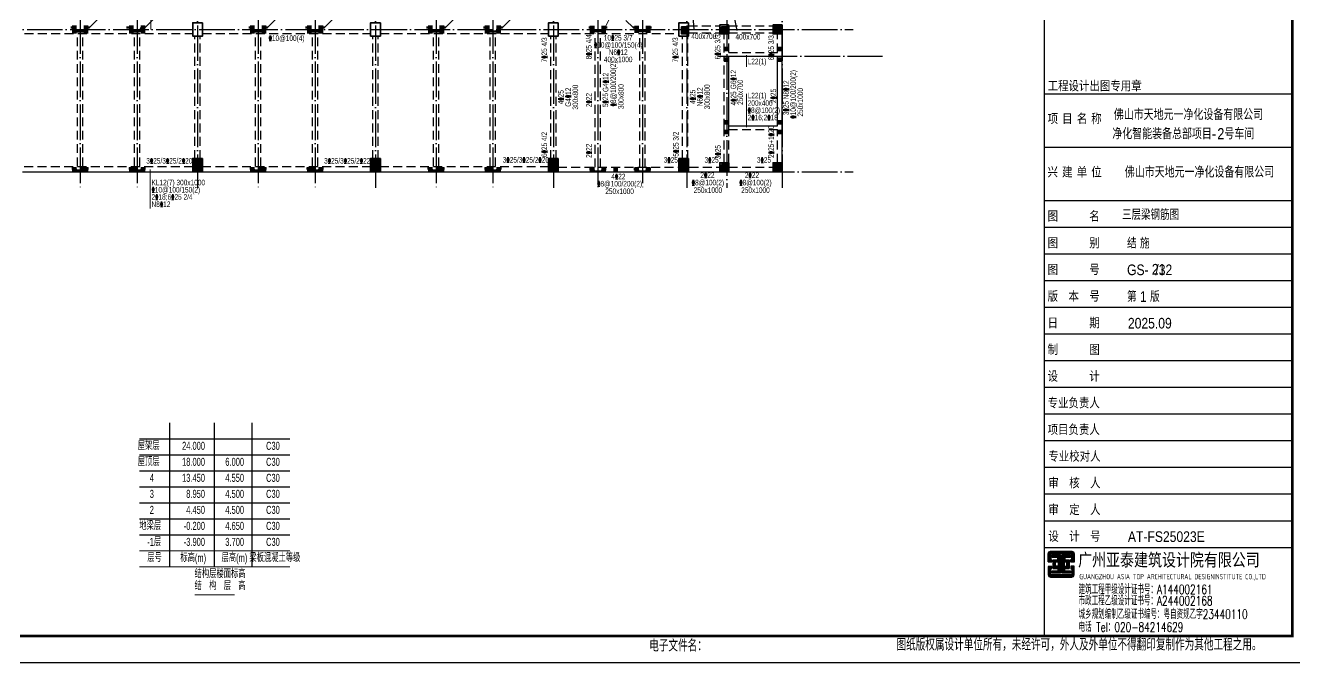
# Model space of a CAD drawing. Extents: x -695511 to 885008, y -751583 to -95266.
# Drawn here: x 733394 to 804740, y -428596 to -392769 of the extents above; entities that cross this region are included whole.
import ezdxf
from ezdxf.enums import TextEntityAlignment as Align

# ---------------------------------------------------------------- set-up
doc = ezdxf.new("R2010")
doc.units = 0
doc.header["$LTSCALE"] = 1000
doc.header["$MEASUREMENT"] = 0
doc.linetypes.add('DOTE', pattern=[2.42, 2, -0.2, 0.02, -0.2])
doc.linetypes.add('线型3', pattern=[750, 500, -250])
for name, color, linetype in [('13', 13, 'Continuous'), ('14', 1, 'Continuous'), ('_0', 7, 'Continuous'), ('DOTE', 1, 'Continuous'), ('GZ', 211, 'Continuous'), ('link', 6, 'Continuous'), ('PUB_TITLE', 4, 'Continuous'), ('SEDOTE', 40, 'DOTE'), ('填充', 8, 'Continuous'), ('梁楼面标高', 7, 'Continuous')]:
    doc.layers.add(name, color=color, linetype=linetype)
for name, color, linetype, lineweight in [('BEAM', 4, 'Continuous', 25), ('BEAM-DASH', 4, '线型3', 25), ('梁原位标注', 7, 'Continuous', 18), ('梁名称编号', 2, 'Continuous', 18), ('梁标注引线', 2, 'Continuous', 18), ('梁附加吊筋', 1, 'Continuous', 50), ('梁附加吊筋标注', 7, 'Continuous', 18), ('梁附加箍筋', 1, 'Continuous', 35), ('梁集中标注', 2, 'Continuous', 18), ('砼柱', 2, 'Continuous', 35)]:
    doc.layers.add(name, color=color, linetype=linetype, lineweight=lineweight)
doc.styles.add('_HZTXT', font='gs_txt.shx', dxfattribs={"width": 0.8, "bigfont": 'HZTXT.shx'})
doc.styles.add('GS_Rein', font='GS_TXT.shx', dxfattribs={"width": 0.7, "bigfont": 'GS_HZTXT.shx'})
doc.styles.add('HT', font='simhei.ttf', dxfattribs={"width": 0.7})
doc.styles.add('hztxt', font='romand_pkpm', dxfattribs={"bigfont": 'gbcbig'})
doc.styles.add('hztxt0', font='romans.shx', dxfattribs={"bigfont": 'gbcbig0.shx'})
doc.styles.get("Standard").update_dxf_attribs({"font": 'gbenor.shx', "bigfont": 'gbcbig.shx'})
doc.styles.add('宋体', font='simsun.ttc')
doc.styles.add('样式 1', font='GS_TXT.shx', dxfattribs={"width": 0.7, "height": 375, "bigfont": 'yjkchn.shx'})

# ---------------------------------------------------------------- blocks, each defined once
blk = doc.blocks.new('3fmb')
at = {"layer": 'BEAM'}
for p, q in [((366524, -732758), (366524, -725508)), ((363526, -726758), (366274, -726758)), ((363526, -730788), (363526, -726758)), ((366274, -730688), (366274, -726758)), ((363526, -730688), (366274, -730688)), ((323924, -733258), (333424, -733258)), ((333924, -733258), (343424, -733258)), ((343924, -733258), (353424, -733258)), ((353924, -733258), (360824, -733258)), ((361324, -733258), (363026, -733258)), ((363526, -733258), (366074, -733258))]:
    blk.add_line(p, q, dxfattribs=at)
at = {"layer": 'BEAM-DASH', "ltscale": 0.001}
for p, q in [((323949, -725483), (333399, -725483)), ((326924, -732958), (326924, -725483)), ((327224, -732958), (327224, -725483)), ((330124, -732958), (330124, -725483)), ((330424, -732958), (330424, -725483)), ((333949, -725483), (343399, -725483)), ((336924, -732958), (336924, -725483)), ((337224, -732958), (337224, -725483)), ((340124, -732958), (340124, -725483)), ((340424, -732958), (340424, -725483)), ((343949, -725483), (353399, -725483)), ((346924, -732958), (346924, -725483)), ((347224, -732958), (347224, -725483)), ((350124, -732958), (350124, -725483)), ((350424, -732958), (350424, -725483)), ((353949, -725483), (360724, -725483)), ((356024, -733008), (356024, -725483)), ((356324, -733008), (356324, -725483)), ((358524, -733008), (358524, -725483)), ((358824, -733008), (358824, -725483)), ((361274, -725058), (363024, -725058)), ((361274, -725458), (363024, -725458)), ((363276, -726558), (363276, -725508)), ((363524, -725058), (366024, -725058)), ((363524, -725458), (366024, -725458)), ((363526, -726558), (363526, -725508)), ((366274, -726558), (366274, -725508)), ((333524, -732558), (333524, -725633)), ((333824, -732558), (333824, -725633)), ((343524, -732558), (343524, -725633)), ((343824, -732558), (343824, -725633)), ((353524, -732558), (353524, -725633)), ((353824, -732558), (353824, -725633)), ((360924, -732558), (360924, -725633)), ((361224, -732558), (361224, -725633)), ((363276, -730788), (363276, -726758)), ((363526, -726558), (366274, -726558)), ((363276, -732758), (363276, -730788)), ((363526, -732758), (363526, -730788)), ((363526, -730888), (366274, -730888)), ((366274, -732758), (366274, -730888)), ((323924, -732958), (333424, -732958)), ((333924, -732958), (343424, -732958)), ((343924, -732958), (353424, -732958)), ((353924, -733008), (360824, -733008)), ((361324, -733008), (363026, -733008)), ((363526, -733008), (366074, -733008))]:
    blk.add_line(p, q, dxfattribs=at)
blk = doc.blocks.new('3fcol')
at = {"layer": '填充'}
h = blk.add_hatch(color=256, dxfattribs=at)
h.dxf.hatch_style = 1
h.paths.add_polyline_path([(288235, -706247), (287835, -706247), (287835, -706647), (288235, -706647)])
h = blk.add_hatch(color=256, dxfattribs=at)
h.dxf.hatch_style = 1
h.paths.add_polyline_path([(290487, -706247), (290087, -706247), (290087, -706647), (290487, -706647)])
h = blk.add_hatch(color=256, dxfattribs=at)
h.dxf.hatch_style = 1
h.paths.add_polyline_path([(293485, -706147), (292985, -706147), (292985, -706647), (293485, -706647)])
h = blk.add_hatch(color=256, dxfattribs=at)
h.dxf.hatch_style = 1
h.paths.add_polyline_path([(260910, -713647), (260360, -713647), (260360, -714397), (260910, -714397)])
h = blk.add_hatch(color=256, dxfattribs=at)
h.dxf.hatch_style = 1
h.paths.add_polyline_path([(270910, -713647), (270360, -713647), (270360, -714397), (270910, -714397)])
h = blk.add_hatch(color=256, dxfattribs=at)
h.dxf.hatch_style = 1
h.paths.add_polyline_path([(280910, -713647), (280360, -713647), (280360, -714397), (280910, -714397)])
h = blk.add_hatch(color=256, dxfattribs=at)
h.dxf.hatch_style = 1
h.paths.add_polyline_path([(288235, -713647), (287685, -713647), (287685, -714397), (288235, -714397)])
h = blk.add_hatch(color=256, dxfattribs=at)
h.dxf.hatch_style = 1
h.paths.add_polyline_path([(290487, -713997), (290087, -713997), (290087, -714397), (290487, -714397)])
h = blk.add_hatch(color=256, dxfattribs=at)
h.dxf.hatch_style = 1
h.paths.add_polyline_path([(293485, -713897), (292985, -713897), (292985, -714397), (293485, -714397)])
at = {"layer": '砼柱', "lineweight": 35}
for points in [[(288235, -706247), (287835, -706247), (287835, -706647), (288235, -706647)], [(290487, -706247), (290087, -706247), (290087, -706647), (290487, -706647)], [(293485, -706147), (292985, -706147), (292985, -706647), (293485, -706647)], [(260910, -713647), (260360, -713647), (260360, -714397), (260910, -714397)], [(270910, -713647), (270360, -713647), (270360, -714397), (270910, -714397)], [(280910, -713647), (280360, -713647), (280360, -714397), (280910, -714397)], [(288235, -713647), (287685, -713647), (287685, -714397), (288235, -714397)], [(290487, -713997), (290087, -713997), (290087, -714397), (290487, -714397)], [(293485, -713897), (292985, -713897), (292985, -714397), (293485, -714397)]]:
    blk.add_lwpolyline(points, close=True, dxfattribs=at)
blk = doc.blocks.new('2ft')
at = {"layer": '砼柱', "lineweight": 35}
for points in [[(72951, -910065), (72401, -910065), (72401, -910815), (72951, -910815)], [(82951, -910065), (82401, -910065), (82401, -910815), (82951, -910815)], [(92951, -910065), (92401, -910065), (92401, -910815), (92951, -910815)], [(100276, -910065), (99726, -910065), (99726, -910815), (100276, -910815)], [(102526, -910190), (102026, -910190), (102026, -910690), (102526, -910690)], [(105526, -910190), (105026, -910190), (105026, -910690), (105526, -910690)], [(72951, -917690), (72401, -917690), (72401, -918440), (72951, -918440)], [(82951, -917690), (82401, -917690), (82401, -918440), (82951, -918440)], [(92951, -917690), (92401, -917690), (92401, -918440), (92951, -918440)], [(100276, -917690), (99726, -917690), (99726, -918440), (100276, -918440)], [(102528, -917940), (102028, -917940), (102028, -918440), (102528, -918440)], [(105526, -917940), (105026, -917940), (105026, -918440), (105526, -918440)]]:
    blk.add_lwpolyline(points, close=True, dxfattribs=at)
blk = doc.blocks.new('3fgzz')
at = {"layer": 'GZ'}
h = blk.add_hatch(color=256, dxfattribs=at)
h.dxf.hatch_style = 1
h.paths.add_polyline_path([(259068.5, -717967.5), (259068.5, -717767.5), (258868.5, -717767.5), (258868.5, -717967.5)])
h = blk.add_hatch(color=256, dxfattribs=at)
h.dxf.hatch_style = 1
h.paths.add_polyline_path([(262068.5, -717967.5), (262068.5, -717767.5), (261868.5, -717767.5), (261868.5, -717967.5)])
h = blk.add_hatch(color=256, dxfattribs=at)
h.dxf.hatch_style = 1
h.paths.add_polyline_path([(269068.5, -717967.5), (269068.5, -717767.5), (268868.5, -717767.5), (268868.5, -717967.5)])
h = blk.add_hatch(color=256, dxfattribs=at)
h.dxf.hatch_style = 1
h.paths.add_polyline_path([(272068.5, -717967.5), (272068.5, -717767.5), (271868.5, -717767.5), (271868.5, -717967.5)])
h = blk.add_hatch(color=256, dxfattribs=at)
h.dxf.hatch_style = 1
h.paths.add_polyline_path([(279068.5, -717967.5), (279068.5, -717767.5), (278868.5, -717767.5), (278868.5, -717967.5)])
h = blk.add_hatch(color=256, dxfattribs=at)
h.dxf.hatch_style = 1
h.paths.add_polyline_path([(282068.5, -717967.5), (282068.5, -717767.5), (281868.5, -717767.5), (281868.5, -717967.5)])
h = blk.add_hatch(color=256, dxfattribs=at)
h.dxf.hatch_style = 1
h.paths.add_polyline_path([(289068.5, -717967.5), (289068.5, -717767.5), (288868.5, -717767.5), (288868.5, -717967.5)])
for points in [[(259068.5, -717967.5), (259068.5, -717767.5), (258868.5, -717767.5), (258868.5, -717967.5), (259068.5, -717967.5)], [(262068.5, -717967.5), (262068.5, -717767.5), (261868.5, -717767.5), (261868.5, -717967.5), (262068.5, -717967.5)], [(269068.5, -717967.5), (269068.5, -717767.5), (268868.5, -717767.5), (268868.5, -717967.5), (269068.5, -717967.5)], [(272068.5, -717967.5), (272068.5, -717767.5), (271868.5, -717767.5), (271868.5, -717967.5), (272068.5, -717967.5)], [(279068.5, -717967.5), (279068.5, -717767.5), (278868.5, -717767.5), (278868.5, -717967.5), (279068.5, -717967.5)], [(282068.5, -717967.5), (282068.5, -717767.5), (281868.5, -717767.5), (281868.5, -717967.5), (282068.5, -717967.5)], [(289068.5, -717967.5), (289068.5, -717767.5), (288868.5, -717767.5), (288868.5, -717967.5), (289068.5, -717967.5)]]:
    blk.add_lwpolyline(points, dxfattribs=at)
blk = doc.blocks.new('弘吉车间2')
at = {"layer": '14'}
h = blk.add_hatch(dxfattribs=at)
h.set_pattern_fill('ANSI31', color=256, scale=100, angle=135, style=0)
h.set_pattern_definition([(180, (-226475.39, -78017.824), (-3e-15, -12.5), [])])
edge = h.paths.add_edge_path()
edge.add_line((-9011, 2855), (-9011, 2773))
edge.add_line((-9011, 2773), (-9152, 2773))
edge.add_line((-9152, 2773), (-9152, 3084))
edge.add_arc((-9062, 3084), 90, 90, 180, ccw=False)
edge.add_line((-9062, 3174), (-8271, 3174))
edge.add_arc((-8271, 3084), 90, 0, 90, ccw=False)
edge.add_line((-8181, 3084), (-8181, 2768))
edge.add_line((-8181, 2768), (-8311, 2768))
edge.add_line((-8311, 2768), (-8311, 2862))
edge.add_line((-8311, 2862), (-8282, 2862))
edge.add_line((-8282, 2862), (-8268, 2862))
edge.add_line((-8268, 2862), (-8268, 3074))
edge.add_line((-8268, 3074), (-9055, 3074))
edge.add_line((-9055, 3074), (-9055, 2855))
edge.add_line((-9055, 2855), (-9011, 2855))
h.paths.add_polyline_path([(-8629, 2622), (-8629, 3030), (-8321, 3030), (-8321, 2942), (-8535, 2942), (-8535, 2855), (-8362, 2855), (-8362, 2525), (-8542, 2525), (-8542, 2442), (-8320, 2442), (-8320, 2365), (-8628, 2365), (-8628, 2526), (-8697, 2526), (-8697, 2365), (-9006, 2365), (-9006, 2442), (-8784, 2442), (-8784, 2525), (-8963, 2525), (-8963, 2855), (-8790, 2855), (-8790, 2942), (-9004, 2942), (-9004, 3030), (-8697, 3030), (-8697, 2622)])
h.paths.add_polyline_path([(-8874, 2772), (-8776, 2772), (-8776, 2616), (-8874, 2616)], flags=16)
h.paths.add_polyline_path([(-8452, 2772), (-8549, 2772), (-8549, 2616), (-8452, 2616)], flags=16)
edge = h.paths.add_edge_path()
edge.add_line((-9011, 2525), (-9011, 2607))
edge.add_line((-9011, 2607), (-9152, 2607))
edge.add_line((-9152, 2607), (-9152, 2296))
edge.add_arc((-9062, 2296), 90, 180, 270)
edge.add_line((-9062, 2206), (-8271, 2206))
edge.add_arc((-8271, 2296), 90, 270, 360)
edge.add_line((-8181, 2296), (-8181, 2612))
edge.add_line((-8181, 2612), (-8311, 2612))
edge.add_line((-8311, 2612), (-8311, 2518))
edge.add_line((-8311, 2518), (-8282, 2518))
edge.add_line((-8282, 2518), (-8268, 2518))
edge.add_line((-8268, 2518), (-8268, 2306))
edge.add_line((-8268, 2306), (-9055, 2306))
edge.add_line((-9055, 2306), (-9055, 2525))
edge.add_line((-9055, 2525), (-9011, 2525))
for p, q in [((-9300, 29320), (-9300, 0)), ((-9300, 29320), (0, 29320)), ((-9300, 24820), (0, 24820)), ((-9300, 20320), (0, 20320)), ((-9300, 18320), (0, 18320)), ((-9300, 16320), (0, 16320)), ((-9300, 15320), (0, 15320)), ((-9300, 14320), (0, 14320)), ((-9300, 13320), (0, 13320)), ((-9300, 12320), (0, 12320)), ((-9300, 11320), (0, 11320)), ((-9300, 10320), (0, 10320)), ((-9300, 9320), (0, 9320)), ((-9300, 8320), (0, 8320)), ((-9300, 7320), (0, 7320)), ((-9300, 6320), (0, 6320)), ((-9300, 5320), (0, 5320)), ((-9300, 4320), (0, 4320)), ((-9300, 3320), (0, 3320)), ((-9300, 3320), (0, 3320))]:
    blk.add_line(p, q, dxfattribs=at)
for points in [[(-9300, 0), (0, 0), (0, 29320), (-9300, 29320)], [(-8874, 2772), (-8776, 2772), (-8776, 2616), (-8874, 2616)], [(-8452, 2772), (-8549, 2772), (-8549, 2616), (-8452, 2616)]]:
    blk.add_lwpolyline(points, close=True, dxfattribs=at)
for points in [[(-9011, 2855), (-9011, 2773), (-9152, 2773), (-9152, 3084, -0.414214), (-9062, 3174), (-8271, 3174, -0.414214), (-8181, 3084), (-8181, 2768), (-8311, 2768), (-8311, 2862), (-8282, 2862), (-8268, 2862), (-8268, 3074), (-9055, 3074), (-9055, 2855)], [(-9011, 2525), (-9011, 2607), (-9152, 2607), (-9152, 2296, 0.414214), (-9062, 2206), (-8271, 2206, 0.414214), (-8181, 2296), (-8181, 2612), (-8311, 2612), (-8311, 2518), (-8282, 2518), (-8268, 2518), (-8268, 2306), (-9055, 2306), (-9055, 2525)]]:
    blk.add_lwpolyline(points, format="xyb", close=True, dxfattribs=at)
blk.add_lwpolyline([(-8629, 2622), (-8629, 2622), (-8629, 3030), (-8321, 3030), (-8321, 2942), (-8535, 2942), (-8535, 2855), (-8362, 2855), (-8362, 2525), (-8542, 2525), (-8542, 2442), (-8320, 2442), (-8320, 2365), (-8628, 2365), (-8628, 2526), (-8697, 2526), (-8697, 2365), (-9006, 2365), (-9006, 2442), (-8784, 2442), (-8784, 2525), (-8963, 2525), (-8963, 2855), (-8790, 2855), (-8790, 2942), (-9004, 2942), (-9004, 3030), (-8697, 3030), (-8697, 2622), (-8629, 2622)], dxfattribs=at)
at = {"layer": '13', "color": 7, "style": '_HZTXT', "width": 0.85}
for s, height, p in [('佛山市天地元一净化设备有限公司', 417.91, (-6694, 19336)), ('净化智能装备总部项目-', 417.91, (-6750, 18616)), ('2号车间', 417.9, (-2815, 18616)), ('佛山市天地元一净化设备有限公司', 417.91, (-6282, 17179)), ('结 施', 400, (-6198, 14522)), ('GS-  /32', 400, (-6198, 13522)), ('第 1 版', 400, (-6198, 12522)), ('2025.09', 400, (-6166, 11522)), ('AT-FS25023E', 400, (-6166, 3522))]:
    blk.add_text(s, height=height, dxfattribs=at).set_placement(p)
at = {"layer": '13', "style": 'hztxt', "width": 0.7}
for s, p in [('建筑工程甲级设计证书号：A144002161', (-8015, 1568)), ('市政工程乙级设计证书号：A244002168', (-8015, 1144)), ('城乡规划编制乙级证书编号：粤自资规乙字23440110', (-8015, 639)), ('电话 Tel：020-84214629', (-8015, 159))]:
    blk.add_text(s, height=350, rotation=359.9997, dxfattribs=at).set_placement(p)
at = {"layer": '14'}
for s, height, style, width, p in [('注册章', 350, '宋体', 0.82, (-9173, 24949)), ('工程设计出图专用章', 350, '宋体', 0.82, (-9173, 20449)), ('项', 350, '宋体', 0.82, (-9176, 19220)), ('目', 350, '宋体', 0.82, (-8632, 19220)), ('名', 350, '宋体', 0.82, (-8081, 19220)), ('称', 350, '宋体', 0.82, (-7542, 19220)), ('兴', 350, '宋体', 0.82, (-9176, 17220)), ('建', 350, '宋体', 0.82, (-8632, 17220)), ('单', 350, '宋体', 0.82, (-8081, 17220)), ('位', 350, '宋体', 0.82, (-7542, 17220)), ('图      名', 350, '宋体', 0.82, (-9176, 15566)), ('图      别', 350, '宋体', 0.82, (-9176, 14566)), ('图      号', 350, '宋体', 0.82, (-9176, 13566)), ('版  本  号', 350, '宋体', 0.82, (-9176, 12566)), ('日      期', 350, '宋体', 0.82, (-9176, 11566)), ('制      图', 350, '宋体', 0.82, (-9176, 10566)), ('设      计', 350, '宋体', 0.82, (-9176, 9566)), ('专业负责人', 350, '宋体', 0.82, (-9176, 8566)), ('项目负责人', 350, '宋体', 0.82, (-9176, 7566)), ('专业校对人', 350, '宋体', 0.82, (-9149, 6566, -24845)), ('审  核  人', 350, '宋体', 0.82, (-9149, 5566, -24845)), ('审  定  人', 350, '宋体', 0.82, (-9149, 4566, -24845)), ('设  计  号', 350, '宋体', 0.82, (-9149, 3566, -24845)), ('广州亚泰建筑设计院有限公司', 480, 'HT', 0.8, (-8033, 2612))]:
    blk.add_text(s, height=height, dxfattribs=dict(at, style=style, width=width)).set_placement(p)
at = {"layer": '14', "width": 0.8}
blk.add_text('GUANGZHOU ASIA TOP ARCHITECTURAL DESIGNINSTITUTE CO.,LTD', height=198, rotation=359.9997, dxfattribs=at).set_placement((-7987, 2124, -24845))
at = {"layer": '14', "style": 'hztxt0'}
for s, p in [('电子文件名：', (-24105, -584)), ('图纸版权属设计单位所有，未经许可，外人及外单位不得翻印复制作为其他工程之用。', (-14838, -548))]:
    blk.add_text(s, height=450, rotation=359.9997, dxfattribs=at).set_placement(p)
blk = doc.blocks.new('梁板层高表')
at = {"layer": '梁楼面标高'}
for p, q in [((-1049101, -613243), (-1049101, -607849)), ((-1047421, -613243), (-1047421, -607849)), ((-1046011, -613243), (-1046011, -607849)), ((-1050241, -608443), (-1044601, -608443)), ((-1050241, -609043), (-1044601, -609043)), ((-1050241, -609643), (-1044601, -609643)), ((-1050241, -610243), (-1044601, -610243)), ((-1050241, -610843), (-1044601, -610843)), ((-1050241, -611443), (-1044601, -611443)), ((-1050241, -612043), (-1044601, -612043))]:
    blk.add_line(p, q, dxfattribs=at)
at = {"layer": '梁楼面标高', "const_width": 30}
for points in [[(-1050241, -612643), (-1044601, -612643)], [(-1050241, -613243), (-1044601, -613243)], [(-1048171, -614293), (-1046671, -614293)]]:
    blk.add_lwpolyline(points, dxfattribs=at)
at = {"layer": '梁楼面标高', "style": 'GS_Rein', "width": 0.7}
for s, p in [('屋架层', (-1049482, -608949)), ('24.000', (-1047781, -608949)), ('C30', (-1044977, -608949)), ('屋顶层', (-1049482, -609549)), ('18.000', (-1047781, -609549)), ('6.000', (-1046317, -609549)), ('C30', (-1044977, -609549)), ('4', (-1049695, -610149)), ('13.450', (-1047781, -610149)), ('4.550', (-1046317, -610149)), ('C30', (-1044977, -610149)), ('3', (-1049695, -610749)), ('8.950', (-1047781, -610749)), ('4.500', (-1046317, -610749)), ('C30', (-1044977, -610749)), ('2', (-1049695, -611349)), ('4.450', (-1047781, -611349)), ('4.500', (-1046317, -611349)), ('C30', (-1044977, -611349)), ('地梁层', (-1049424, -611949)), ('-0.200', (-1047781, -611949)), ('4.650', (-1046317, -611949)), ('C30', (-1044977, -611949)), ('-1层', (-1049424, -612549)), ('-3.900', (-1047781, -612549)), ('3.700', (-1046317, -612549)), ('C30', (-1044977, -612549))]:
    blk.add_text(s, height=300, dxfattribs=at).set_placement(p, align=Align.BOTTOM_RIGHT)
for s, p in [('层号', (-1049671, -613149)), (' 标高(m)', (-1048261, -613149)), (' 层高(m)', (-1046716, -613149)), (' 梁板混凝土等级', (-1045201, -613149))]:
    blk.add_text(s, height=300, dxfattribs=at).set_placement(p, align=Align.BOTTOM_CENTER)
for s, p in [('结构层楼面标高', (-1048171, -613749)), ('结\u3000构\u3000层\u3000高', (-1048171, -614199))]:
    blk.add_text(s, height=300, dxfattribs=at).set_placement(p, align=Align.BOTTOM_LEFT)

msp = doc.modelspace()

# ---------------------------------------------------------------- linework, layer by layer
at = {"layer": '_0'}
for points in [[(770993.2, -392994.3), (770874.1, -391564.1), (772435.5, -391564.1)], [(773401.9, -393053.9), (773113.5, -391550.9), (774595.5, -391550.9)]]:
    msp.add_lwpolyline(points, dxfattribs=at)
at = {"layer": 'DOTE', "linetype": 'DOTE'}
for p, q in [((743075.9, -356467.3), (743075.9, -401894.3)), ((753075.9, -356467.3), (753075.9, -401894.3)), ((763075.9, -356467.3), (763075.9, -401894.3)), ((770575.9, -356467.3), (770575.9, -401894.3)), ((775925.9, -356467.3), (775925.9, -401894.3)), ((772828.1, -391965.4), (772828.1, -401894.3)), ((665725.9, -392994.3), (779925.9, -392994.3)), ((665725.9, -400994.3), (779925.9, -400994.3))]:
    msp.add_line(p, q, dxfattribs=at)
at = {"layer": 'link', "const_width": 50}
msp.add_lwpolyline([(739800, -419607), (748260, -419607)], dxfattribs=at)
at = {"layer": 'PUB_TITLE'}
msp.add_lwpolyline([(648468.2, -428595.5), (806118.2, -428595.5), (806118.2, -339495.5), (648468.2, -339495.5)], close=True, dxfattribs=at)
at = {"layer": 'PUB_TITLE', "const_width": 150}
msp.add_lwpolyline([(652218.2, -427095.5), (804618.2, -427095.5), (804618.2, -340995.5), (652218.2, -340995.5)], close=True, dxfattribs=at)
at = {"layer": 'SEDOTE', "linetype": 'DOTE'}
for p, q in [((736475.9, -356077), (736475.9, -402052.5)), ((739675.9, -356077), (739675.9, -402052.5)), ((746475.9, -356077), (746475.9, -402052.5)), ((749675.9, -356077), (749675.9, -402052.5)), ((756475.9, -356077), (756475.9, -402052.5)), ((759675.9, -356077), (759675.9, -402052.5)), ((765575.9, -356077), (765575.9, -402052.5)), ((768075.9, -356077), (768075.9, -402052.5))]:
    msp.add_line(p, q, dxfattribs=at)
msp.add_lwpolyline([(772355.6, -394494.3), (781578.2, -394494.3)], dxfattribs=at)
at = {"layer": '梁标注引线', "color": 6, "lineweight": 18}
for p, q in [((740442.4, -392994.3), (740442.4, -389630.1)), ((740409.2, -400869.3), (740409.2, -403072.4))]:
    msp.add_line(p, q, dxfattribs=at)
at = {"layer": '梁标注引线', "color": 3, "lineweight": 18}
for p, q in [((773920.3, -395093.1), (773920.3, -394438)), ((773920.3, -398494.3), (773920.3, -396615.5))]:
    msp.add_line(p, q, dxfattribs=at)
at = {"layer": '梁附加吊筋', "lineweight": 50}
for points in [[(735946, -392881.8), (736146, -392881.8), (736275.9, -393106.8), (736675.9, -393106.8), (736805.8, -392881.8), (737005.8, -392881.8)], [(739071.9, -392881.8), (739271.9, -392881.8), (739401.8, -393106.8), (739801.8, -393106.8), (739931.7, -392881.8), (740131.7, -392881.8)], [(745946, -392881.8), (746146, -392881.8), (746275.9, -393106.8), (746675.9, -393106.8), (746805.8, -392881.8), (747005.8, -392881.8)], [(749146, -392881.8), (749346, -392881.8), (749475.9, -393106.8), (749875.9, -393106.8), (750005.8, -392881.8), (750205.8, -392881.8)], [(755946, -392881.8), (756146, -392881.8), (756275.9, -393106.8), (756675.9, -393106.8), (756805.8, -392881.8), (757005.8, -392881.8)], [(759146, -392881.8), (759346, -392881.8), (759475.9, -393106.8), (759875.9, -393106.8), (760005.8, -392881.8), (760205.8, -392881.8)], [(765060.5, -392894.3), (765260.5, -392894.3), (765375.9, -393094.3), (765775.9, -393094.3), (765891.4, -392894.3), (766091.4, -392894.3)], [(767560.5, -392894.3), (767760.5, -392894.3), (767875.9, -393094.3), (768275.9, -393094.3), (768391.4, -392894.3), (768591.4, -392894.3)], [(736003.8, -400806.8), (736203.8, -400806.8), (736275.9, -400931.8), (736675.9, -400931.8), (736748.1, -400806.8), (736948.1, -400806.8)], [(739203.8, -400806.8), (739403.8, -400806.8), (739475.9, -400931.8), (739875.9, -400931.8), (739948.1, -400806.8), (740148.1, -400806.8)], [(746003.8, -400806.8), (746203.8, -400806.8), (746275.9, -400931.8), (746675.9, -400931.8), (746748.1, -400806.8), (746948.1, -400806.8)], [(749203.8, -400806.8), (749403.8, -400806.8), (749475.9, -400931.8), (749875.9, -400931.8), (749948.1, -400806.8), (750148.1, -400806.8)], [(756003.8, -400806.8), (756203.8, -400806.8), (756275.9, -400931.8), (756675.9, -400931.8), (756748.1, -400806.8), (756948.1, -400806.8)], [(759203.8, -400806.8), (759403.8, -400806.8), (759475.9, -400931.8), (759875.9, -400931.8), (759948.1, -400806.8), (760148.1, -400806.8)], [(765103.8, -400856.8), (765303.8, -400856.8), (765375.9, -400981.8), (765775.9, -400981.8), (765848.1, -400856.8), (766048.1, -400856.8)], [(767603.8, -400856.8), (767803.8, -400856.8), (767875.9, -400981.8), (768275.9, -400981.8), (768348.1, -400856.8), (768548.1, -400856.8)]]:
    msp.add_lwpolyline(points, dxfattribs=at)
at = {"layer": '梁附加吊筋标注', "lineweight": 18}
for p, q in [((737005.8, -392881.8), (737493.3, -392394.3)), ((740131.7, -392881.8), (740619.2, -392394.3)), ((747005.8, -392881.8), (747493.3, -392394.3)), ((750205.8, -392881.8), (750693.3, -392394.3)), ((757005.8, -392881.8), (757493.3, -392394.3)), ((760205.8, -392881.8), (760693.3, -392394.3)), ((765991.4, -392894.3), (766234.3, -392387.7)), ((767560.5, -392894.3), (767138.4, -392500))]:
    msp.add_line(p, q, dxfattribs=at)
at = {"layer": '梁附加箍筋', "lineweight": 35}
for p, q in [((736063.4, -393219.3), (736063.4, -392769.3)), ((736150.9, -393219.3), (736150.9, -392769.3)), ((736238.4, -393219.3), (736238.4, -392769.3)), ((736713.4, -393219.3), (736713.4, -392769.3)), ((736800.9, -393219.3), (736800.9, -392769.3)), ((736888.4, -393219.3), (736888.4, -392769.3)), ((739263.4, -393219.3), (739263.4, -392769.3)), ((739350.9, -393219.3), (739350.9, -392769.3)), ((739438.4, -393219.3), (739438.4, -392769.3)), ((739913.4, -393219.3), (739913.4, -392769.3)), ((740000.9, -393219.3), (740000.9, -392769.3)), ((740088.4, -393219.3), (740088.4, -392769.3)), ((746063.4, -393219.3), (746063.4, -392769.3)), ((746150.9, -393219.3), (746150.9, -392769.3)), ((746238.4, -393219.3), (746238.4, -392769.3)), ((746713.4, -393219.3), (746713.4, -392769.3)), ((746800.9, -393219.3), (746800.9, -392769.3)), ((746888.4, -393219.3), (746888.4, -392769.3)), ((749263.4, -393219.3), (749263.4, -392769.3)), ((749350.9, -393219.3), (749350.9, -392769.3)), ((749438.4, -393219.3), (749438.4, -392769.3)), ((749913.4, -393219.3), (749913.4, -392769.3)), ((750000.9, -393219.3), (750000.9, -392769.3)), ((750088.4, -393219.3), (750088.4, -392769.3)), ((756063.4, -393219.3), (756063.4, -392769.3)), ((756150.9, -393219.3), (756150.9, -392769.3)), ((756238.4, -393219.3), (756238.4, -392769.3)), ((756713.4, -393219.3), (756713.4, -392769.3)), ((756800.9, -393219.3), (756800.9, -392769.3)), ((756888.4, -393219.3), (756888.4, -392769.3)), ((759263.4, -393219.3), (759263.4, -392769.3)), ((759350.9, -393219.3), (759350.9, -392769.3)), ((759438.4, -393219.3), (759438.4, -392769.3)), ((759913.4, -393219.3), (759913.4, -392769.3)), ((760000.9, -393219.3), (760000.9, -392769.3)), ((760088.4, -393219.3), (760088.4, -392769.3)), ((765163.4, -393194.3), (765163.4, -392794.3)), ((765250.9, -393194.3), (765250.9, -392794.3)), ((765338.4, -393194.3), (765338.4, -392794.3)), ((765813.4, -393194.3), (765813.4, -392794.3)), ((765900.9, -393194.3), (765900.9, -392794.3)), ((765988.4, -393194.3), (765988.4, -392794.3)), ((767663.4, -393194.3), (767663.4, -392794.3)), ((767750.9, -393194.3), (767750.9, -392794.3)), ((767838.4, -393194.3), (767838.4, -392794.3)), ((768313.4, -393194.3), (768313.4, -392794.3)), ((768400.9, -393194.3), (768400.9, -392794.3)), ((768488.4, -393194.3), (768488.4, -392794.3)), ((772928.1, -394006.8), (772678.1, -394006.8)), ((772928.1, -394094.3), (772678.1, -394094.3)), ((772928.1, -394181.8), (772678.1, -394181.8)), ((775925.9, -394006.8), (775675.9, -394006.8)), ((775925.9, -394094.3), (775675.9, -394094.3)), ((775925.9, -394181.8), (775675.9, -394181.8)), ((772928.1, -394606.8), (772678.1, -394606.8)), ((772928.1, -394694.3), (772678.1, -394694.3)), ((772928.1, -394781.8), (772678.1, -394781.8)), ((775925.9, -394606.8), (775675.9, -394606.8)), ((775925.9, -394694.3), (775675.9, -394694.3)), ((775925.9, -394781.8), (775675.9, -394781.8)), ((772928.1, -398131.8), (772678.1, -398131.8)), ((772928.1, -398219.3), (772678.1, -398219.3)), ((772928.1, -398306.8), (772678.1, -398306.8)), ((772928.1, -398681.8), (772678.1, -398681.8)), ((772928.1, -398769.3), (772678.1, -398769.3)), ((772928.1, -398131.8), (772728.1, -398131.8)), ((772928.1, -398219.3), (772728.1, -398219.3)), ((772928.1, -398306.8), (772728.1, -398306.8)), ((772928.1, -398681.8), (772728.1, -398681.8)), ((772928.1, -398769.3), (772728.1, -398769.3)), ((775925.9, -398131.8), (775675.9, -398131.8)), ((775925.9, -398219.3), (775675.9, -398219.3)), ((775925.9, -398306.8), (775675.9, -398306.8)), ((775925.9, -398681.8), (775675.9, -398681.8)), ((775925.9, -398769.3), (775675.9, -398769.3)), ((775925.9, -398131.8), (775725.9, -398131.8)), ((775925.9, -398219.3), (775725.9, -398219.3)), ((775925.9, -398306.8), (775725.9, -398306.8)), ((775925.9, -398681.8), (775725.9, -398681.8)), ((775925.9, -398769.3), (775725.9, -398769.3)), ((772928.1, -398856.8), (772678.1, -398856.8)), ((772928.1, -398856.8), (772728.1, -398856.8)), ((775925.9, -398856.8), (775675.9, -398856.8)), ((775925.9, -398856.8), (775725.9, -398856.8)), ((736063.4, -400994.3), (736063.4, -400744.3)), ((736150.9, -400994.3), (736150.9, -400744.3)), ((736238.4, -400994.3), (736238.4, -400744.3)), ((736713.4, -400994.3), (736713.4, -400744.3)), ((736800.9, -400994.3), (736800.9, -400744.3)), ((736888.4, -400994.3), (736888.4, -400744.3)), ((739263.4, -400994.3), (739263.4, -400744.3)), ((739350.9, -400994.3), (739350.9, -400744.3)), ((739438.4, -400994.3), (739438.4, -400744.3)), ((739913.4, -400994.3), (739913.4, -400744.3)), ((740000.9, -400994.3), (740000.9, -400744.3)), ((740088.4, -400994.3), (740088.4, -400744.3)), ((746063.4, -400994.3), (746063.4, -400744.3)), ((746150.9, -400994.3), (746150.9, -400744.3)), ((746238.4, -400994.3), (746238.4, -400744.3)), ((746713.4, -400994.3), (746713.4, -400744.3)), ((746800.9, -400994.3), (746800.9, -400744.3)), ((746888.4, -400994.3), (746888.4, -400744.3)), ((749263.4, -400994.3), (749263.4, -400744.3)), ((749350.9, -400994.3), (749350.9, -400744.3)), ((749438.4, -400994.3), (749438.4, -400744.3)), ((749913.4, -400994.3), (749913.4, -400744.3)), ((750000.9, -400994.3), (750000.9, -400744.3)), ((750088.4, -400994.3), (750088.4, -400744.3)), ((756063.4, -400994.3), (756063.4, -400744.3)), ((756150.9, -400994.3), (756150.9, -400744.3)), ((756238.4, -400994.3), (756238.4, -400744.3)), ((756713.4, -400994.3), (756713.4, -400744.3)), ((756800.9, -400994.3), (756800.9, -400744.3)), ((756888.4, -400994.3), (756888.4, -400744.3)), ((759263.4, -400994.3), (759263.4, -400744.3)), ((759350.9, -400994.3), (759350.9, -400744.3)), ((759438.4, -400994.3), (759438.4, -400744.3)), ((759913.4, -400994.3), (759913.4, -400744.3)), ((760000.9, -400994.3), (760000.9, -400744.3)), ((760088.4, -400994.3), (760088.4, -400744.3)), ((765163.4, -400994.3), (765163.4, -400744.3)), ((765250.9, -400994.3), (765250.9, -400744.3)), ((765338.4, -400994.3), (765338.4, -400744.3)), ((765813.4, -400994.3), (765813.4, -400744.3)), ((765900.9, -400994.3), (765900.9, -400744.3)), ((765988.4, -400994.3), (765988.4, -400744.3)), ((767663.4, -400994.3), (767663.4, -400744.3)), ((767750.9, -400994.3), (767750.9, -400744.3)), ((767838.4, -400994.3), (767838.4, -400744.3)), ((768313.4, -400994.3), (768313.4, -400744.3)), ((768400.9, -400994.3), (768400.9, -400744.3)), ((768488.4, -400994.3), (768488.4, -400744.3))]:
    msp.add_line(p, q, dxfattribs=at)

# ---------------------------------------------------------------- block references
for name, p in [('3fmb', (409401.9, 332263.8)), ('3fcol', (482440.6, 313402.2)), ('2ft', (670400.2, 517445.3))]:
    msp.add_blockref(name, p)
at = {"xscale": 1.5, "yscale": 1.5, "zscale": 1.5}
msp.add_blockref('梁板层高表', (2315161.3, 496657), dxfattribs=at)
at = {"layer": '_0', "xscale": 1.5, "yscale": 1.5, "zscale": 1.5}
msp.add_blockref('弘吉车间2', (804618.2, -427095.5), dxfattribs=at)
at = {"layer": 'GZ', "color": 2}
msp.add_blockref('3fgzz', (477607.4, 316973.2), dxfattribs=at)

# ---------------------------------------------------------------- texts
at = {"layer": '13', "color": 7, "style": '_HZTXT', "width": 0.85}
for s, p in [('三层梁钢筋图', (795036.8, -403705.2)), ('21', (796715, -406781.4))]:
    msp.add_text(s, height=600, dxfattribs=at).set_placement(p)
at = {"layer": '梁原位标注', "style": '样式 1', "width": 0.7}
for s, p in [('%%13210@100(4)', (748075.9, -393331.8)), ('%%13210@100/150(4)', (766716.7, -393713.1)), ('10%%13225 3/7', (766716.7, -393306.8)), ('400x700', (771530.3, -393225.1)), ('400x700', (774010.1, -393252.4)), ('400x1000', (766716.7, -394525.6)), ('N6%%13212', (766716.7, -394119.3)), ('%%1328@100/200(2)', (766795.6, -401513.1)), ('4%%13222', (766727.4, -401106.8)), ('%%1328@100(2)', (771760.4, -401449.6)), ('2%%13222', (771732.2, -401032.4)), ('%%1328@100(2)', (774433.4, -401449.6)), ('2%%13222', (774235.9, -401032.4)), ('250x1000', (766795.6, -401938.8)), ('250x1000', (771760.4, -401875.2)), ('250x1000', (774433.4, -401875.2))]:
    msp.add_text(s, height=312.5, dxfattribs=at).set_placement(p, align=Align.TOP_CENTER)
for s, p in [('7%%13225 4/3', (762813.4, -393444.3)), ('8%%13225 4/4', (765313.4, -393269.3)), ('7%%13225 4/3', (770175.8, -393444.3)), ('6%%13225 3/3', (775563.4, -393319.3))]:
    msp.add_text(s, height=312.5, rotation=90, dxfattribs=at).set_placement(p, align=Align.BOTTOM_RIGHT)
for s, p in [('6%%13225 3/3', (772556, -394678.9)), ('2%%13225+1%%13220', (775563.4, -400218)), ('6%%13225 4/2', (762813.4, -400169.3)), ('5%%13225 3/2', (770207.6, -400149.5)), ('2%%13222', (765313.4, -400218)), ('3%%13225', (772569.6, -400293.8))]:
    msp.add_text(s, height=312.5, rotation=90, dxfattribs=at).set_placement(p, align=Align.BOTTOM_LEFT)
for s, p in [('G4%%13212', (765852.9, -395975.3)), ('G6%%13212', (773035.7, -395817.1)), ('N8%%13212', (775993.1, -396393.3)), ('%%13210@100/200(2)', (776394.7, -396646.7)), ('4%%13225', (763338.4, -396806.8)), ('G4%%13212', (763744.7, -396806.8)), ('300x800', (764150.9, -396806.8)), ('5%%13225', (765838.4, -396969.3)), ('300x800', (766718.2, -396773.8)), ('4%%13225', (770745.8, -396787)), ('N6%%13212', (771152, -396787)), ('300x800', (771558.3, -396787)), ('4%%13225', (773040.6, -396875.4)), ('250x700', (773421.7, -396536.7)), ('2%%13225', (775282.3, -396739.6)), ('250x1000', (776796.1, -397092.9)), ('3%%13225', (775988.4, -397420.5))]:
    msp.add_text(s, height=312.5, rotation=90, dxfattribs=at).set_placement(p, align=Align.TOP_CENTER)
msp.add_text('%%1328@100/200(2)', height=312.5, rotation=90, dxfattribs=at).set_placement((766281.7, -397327), align=Align.TOP_LEFT)
msp.add_text('2%%13222', height=312.5, rotation=90, dxfattribs=at).set_placement((765313.4, -396969.3), align=Align.BOTTOM_CENTER)
for s, p in [('3%%13225/3%%13225/2%%13220', (742784, -400631.8)), ('3%%13225/3%%13225/2%%13222', (752784, -400631.8))]:
    msp.add_text(s, height=312.5, dxfattribs=at).set_placement(p, align=Align.BOTTOM_RIGHT)
for s, p in [('3%%13225/3%%13225/2%%13220', (760229.5, -400579.1)), ('3%%13225', (769276.1, -400581.8)), ('3%%13225', (771569.3, -400581.8)), ('3%%13225', (774513, -400581.8))]:
    msp.add_text(s, height=312.5, dxfattribs=at).set_placement(p, align=Align.BOTTOM_LEFT)
at = {"layer": '梁名称编号', "color": 3, "style": '样式 1', "width": 0.7}
for s, p in [('L22(1) ', (773995.3, -394638.5)), ('L22(1) ', (773995.3, -396556.8)), ('200x400', (773995.3, -396979.7))]:
    msp.add_text(s, height=312.5, dxfattribs=at).set_placement(p, align=Align.TOP_LEFT)
at = {"layer": '梁名称编号', "color": 6, "style": '样式 1', "width": 0.7}
msp.add_text('KL12(7) 300x1000', height=312.5, dxfattribs=at).set_placement((740484.2, -401853.6), align=Align.BOTTOM_LEFT)
at = {"layer": '梁集中标注', "color": 3, "style": '样式 1', "width": 0.7}
for s, p in [('%%1328@100(2)', (773995.3, -397385.9)), ('2%%13216;2%%13218', (773995.3, -397792.2))]:
    msp.add_text(s, height=312.5, dxfattribs=at).set_placement(p, align=Align.TOP_LEFT)
at = {"layer": '梁集中标注', "color": 6, "style": '样式 1', "width": 0.7}
for s, p in [('2%%13218;6%%13225 2/4', (740484.2, -402666.1)), ('%%13210@100/150(2)', (740484.2, -402259.9)), ('N8%%13212', (740484.2, -403072.4))]:
    msp.add_text(s, height=312.5, dxfattribs=at).set_placement(p, align=Align.BOTTOM_LEFT)

doc.saveas('drawing.dxf')
